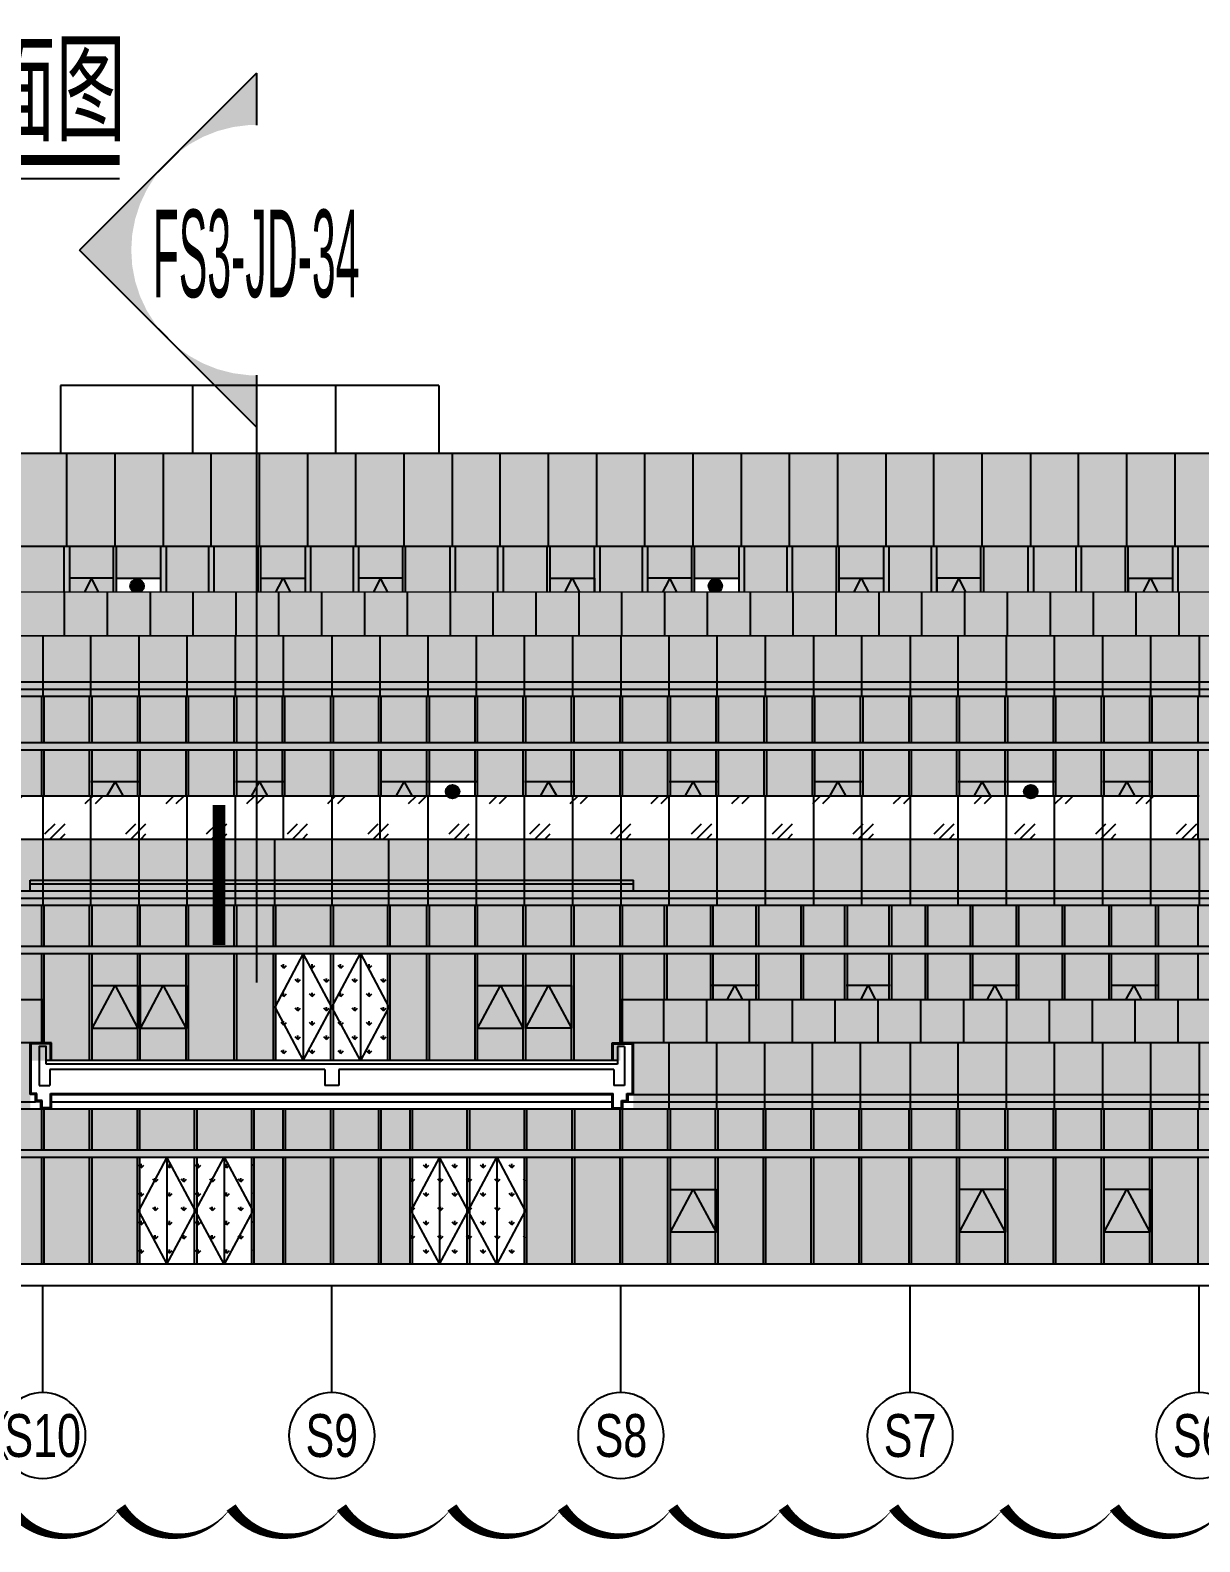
# Model space of a CAD drawing. Extents: x 1849385 to 2804940, y -773301 to -409130.
# Drawn here: x 2258768 to 2291509, y -646685 to -604378 of the extents above; entities that cross this region are included whole.
import ezdxf
from ezdxf.enums import TextEntityAlignment as Align

# ---------------------------------------------------------------- set-up
doc = ezdxf.new("R2010")
doc.units = 0
for name, color, linetype in [('#填充层', 8, 'Continuous'), ('#幕墙分格线-立面', 7, 'Continuous'), ('#文字', 2, 'Continuous'), ('#标注', 1, 'Continuous'), ('#结构边线+内凹外凸边线', 5, 'Continuous'), ('1-WIN-1', 3, 'Continuous'), ('A-WALL-E', 7, 'Continuous'), ('dim', 7, 'Continuous'), ('L立面-粗线', 7, 'Continuous'), ('L立面-细线', 5, 'Continuous'), ('消防救援', 1, 'Continuous')]:
    doc.layers.add(name, color=color, linetype=linetype)
doc.styles.add('#文字', font='jrs.shx', dxfattribs={"width": 0.7, "bigfont": 'hztxt.shx'})
doc.styles.add('JHZX', font='jrs.shx', dxfattribs={"width": 0.6, "bigfont": 'jhz.shx'})
pattern_1 = [(45, (-2310428.6, 616218.3), (-1131.3708, 1131.3708), [800, -800]), (45, (-2310428.6, 616501.1), (-1131.3708, 1131.3708), [400, -1200]), (45, (-2310145.8, 616218.3), (-1131.3708, 1131.3708), [400, -1200])]

# ---------------------------------------------------------------- blocks, each defined once
blk = doc.blocks.new('*U6')
at = {"linetype": 'ByBlock'}
blk.add_line((0, -20), (0, -10.02375), dxfattribs=at)
blk.add_circle((0, -24), 4, dxfattribs=at)
at = {"color": 2, "linetype": 'ByBlock', "style": 'JHZX', "width": 0.75}
blk.add_attdef('AXES', text='', height=4, dxfattribs=at).set_placement((0, -24), align=Align.MIDDLE_CENTER)
blk = doc.blocks.new('*U8')
blk.add_line((-5.211, -0.75), (5.416, -0.75))
at = {"const_width": 0.4}
blk.add_lwpolyline([(-5.211, 0), (5.416, 0)], dxfattribs=at)
at = {"style": 'JHZX', "width": 0.75}
blk.add_attdef('立面图', text='', height=4, dxfattribs=at).set_placement((0.064, 2.74), align=Align.MIDDLE_CENTER)
blk = doc.blocks.new('A$C1BDD5639')
at = {"layer": '消防救援', "linetype": 'ByBlock'}
h = blk.add_hatch(color=256, dxfattribs=at)
h.dxf.hatch_style = 1
edge = h.paths.add_edge_path()
edge.add_arc((-283, 16), 191, 0, 360)
blk.add_circle((-283, 16), 191, dxfattribs=at)
blk = doc.blocks.new('A$C1b7c4d9e')
at = {"layer": '#标注', "color": 6, "ltscale": 300}
blk.add_lwpolyline([(-694, 0), (694, 0), (694, -1200), (-694, -1200)], close=True, dxfattribs=at)
blk.add_lwpolyline([(-694, -1200), (0, 0), (694, -1200)], dxfattribs=at)
blk = doc.blocks.new('A$C27fe7896')
at = {"layer": '#标注', "color": 6, "ltscale": 300}
for points in [[(-596, 0), (596, 0), (596, -1200), (-596, -1200), (-596, 0)], [(-596, -1200), (0, 0), (596, -1200)]]:
    blk.add_lwpolyline(points, dxfattribs=at)
blk = doc.blocks.new('A$Cd764fef1')
at = {"layer": '#幕墙分格线-立面'}
for p, q in [((92028, 25200), (81428, 25200)), ((81428, 25200), (81428, 23300)), ((85128, 25200), (85128, 23300)), ((89128, 25200), (89128, 23300)), ((92028, 25200), (92028, 23300)), ((14137, 23300), (132245, 23300)), ((14137, 20700), (132245, 20700)), ((81530, 20700), (81530, 19400)), ((81680, 20700), (81680, 19400)), ((82918, 19400), (82918, 20700)), ((82998, 19400), (82998, 20700)), ((84236, 20700), (84236, 19400)), ((84386, 20700), (84386, 19400)), ((85576, 20700), (85576, 19400)), ((85726, 20700), (85726, 19400)), ((86965, 19400), (86965, 20700)), ((87045, 19400), (87045, 20700)), ((88283, 20700), (88283, 19400)), ((88433, 20700), (88433, 19400)), ((89623, 20700), (89623, 19400)), ((89773, 20700), (89773, 19400)), ((91011, 19400), (91011, 20700)), ((91091, 19400), (91091, 20700)), ((92330, 20700), (92330, 19400)), ((92480, 20700), (92480, 19400)), ((93670, 20700), (93670, 19400)), ((93820, 20700), (93820, 19400)), ((95058, 19400), (95058, 20700)), ((95138, 19400), (95138, 20700)), ((96376, 20700), (96376, 19400)), ((96526, 20700), (96526, 19400)), ((97716, 20700), (97716, 19400)), ((97866, 20700), (97866, 19400)), ((99105, 19400), (99105, 20700)), ((99185, 19400), (99185, 20700)), ((100423, 20700), (100423, 19400)), ((100573, 20700), (100573, 19400)), ((101763, 20700), (101763, 19400)), ((101913, 20700), (101913, 19400)), ((103152, 19400), (103152, 20700)), ((103232, 19400), (103232, 20700)), ((104470, 20700), (104470, 19400)), ((104620, 20700), (104620, 19400)), ((105810, 20700), (105810, 19400)), ((105960, 20700), (105960, 19400)), ((107198, 19400), (107198, 20700)), ((107278, 19400), (107278, 20700)), ((108517, 20700), (108517, 19400)), ((108667, 20700), (108667, 19400)), ((109857, 20700), (109857, 19400)), ((110007, 20700), (110007, 19400)), ((111245, 19400), (111245, 20700)), ((111325, 19400), (111325, 20700)), ((112563, 20700), (112563, 19400)), ((112713, 20700), (112713, 19400)), ((13937, 18200), (141739, 18200)), ((13937, 16900), (141739, 16900)), ((14087, 16700), (141589, 16700)), ((14237, 16500), (141439, 16500)), ((80900, 16500), (80900, 15200)), ((80970, 16500), (80970, 15200)), ((82248, 15200), (82248, 16500)), ((82318, 15200), (82318, 16500)), ((83597, 15200), (83597, 16500)), ((83667, 15200), (83667, 16500)), ((84946, 15200), (84946, 16500)), ((85016, 15200), (85016, 16500)), ((86295, 15200), (86295, 16500)), ((86365, 15200), (86365, 16500)), ((87644, 15200), (87644, 16500)), ((87714, 15200), (87714, 16500)), ((88993, 16500), (88993, 15200)), ((89063, 16500), (89063, 15200)), ((90342, 15200), (90342, 16500)), ((90412, 15200), (90412, 16500)), ((91691, 15200), (91691, 16500)), ((91761, 15200), (91761, 16500)), ((93040, 15200), (93040, 16500)), ((93110, 15200), (93110, 16500)), ((94389, 15200), (94389, 16500)), ((94459, 15200), (94459, 16500)), ((95738, 15200), (95738, 16500)), ((95808, 15200), (95808, 16500)), ((97086, 16500), (97086, 15200)), ((97156, 16500), (97156, 15200)), ((98435, 15200), (98435, 16500)), ((98505, 15200), (98505, 16500)), ((99784, 15200), (99784, 16500)), ((99854, 15200), (99854, 16500)), ((101133, 15200), (101133, 16500)), ((101203, 15200), (101203, 16500)), ((102482, 15200), (102482, 16500)), ((102552, 15200), (102552, 16500)), ((103831, 15200), (103831, 16500)), ((103901, 15200), (103901, 16500)), ((105180, 16500), (105180, 15200)), ((105250, 16500), (105250, 15200)), ((106529, 15200), (106529, 16500)), ((106599, 15200), (106599, 16500)), ((107878, 15200), (107878, 16500)), ((107948, 15200), (107948, 16500)), ((109227, 15200), (109227, 16500)), ((109297, 15200), (109297, 16500)), ((110576, 15200), (110576, 16500)), ((110646, 15200), (110646, 16500)), ((111924, 15200), (111924, 16500)), ((111994, 15200), (111994, 16500)), ((113273, 16500), (113273, 15200)), ((41567, 15200), (141539, 15200)), ((41567, 15000), (141539, 15000)), ((80900, 15000), (80900, 13700)), ((80970, 15000), (80970, 13700)), ((82248, 13700), (82248, 15000)), ((82318, 13700), (82318, 15000)), ((83597, 13700), (83597, 15000)), ((83667, 13700), (83667, 15000)), ((84946, 13700), (84946, 15000)), ((85016, 13700), (85016, 15000)), ((86295, 13700), (86295, 15000)), ((86365, 13700), (86365, 15000)), ((87644, 13700), (87644, 15000)), ((87714, 13700), (87714, 15000)), ((88993, 15000), (88993, 13700)), ((89063, 15000), (89063, 13700)), ((90342, 13700), (90342, 15000)), ((90412, 13700), (90412, 15000)), ((91691, 13700), (91691, 15000)), ((91761, 13700), (91761, 15000)), ((93040, 13700), (93040, 15000)), ((93110, 13700), (93110, 15000)), ((94389, 13700), (94389, 15000)), ((94459, 13700), (94459, 15000)), ((95738, 13700), (95738, 15000)), ((95808, 13700), (95808, 15000)), ((97086, 15000), (97086, 13700)), ((97156, 15000), (97156, 13700)), ((98435, 13700), (98435, 15000)), ((98505, 13700), (98505, 15000)), ((99784, 13700), (99784, 15000)), ((99854, 13700), (99854, 15000)), ((101133, 13700), (101133, 15000)), ((101203, 13700), (101203, 15000)), ((102482, 13700), (102482, 15000)), ((102552, 13700), (102552, 15000)), ((103831, 13700), (103831, 15000)), ((103901, 13700), (103901, 15000)), ((105180, 15000), (105180, 13700)), ((105250, 15000), (105250, 13700)), ((106529, 13700), (106529, 15000)), ((106599, 13700), (106599, 15000)), ((107878, 13700), (107878, 15000)), ((107948, 13700), (107948, 15000)), ((109227, 13700), (109227, 15000)), ((109297, 13700), (109297, 15000)), ((110576, 13700), (110576, 15000)), ((110646, 13700), (110646, 15000)), ((111924, 13700), (111924, 15000)), ((111994, 13700), (111994, 15000)), ((113273, 15000), (113273, 12500)), ((113308, 13700), (41567, 13700)), ((80935, 13700), (80935, 12500)), ((82283, 12500), (82283, 13700)), ((83632, 12500), (83632, 13700)), ((84981, 12500), (84981, 13700)), ((86330, 12500), (86330, 13700)), ((87679, 12500), (87679, 13700)), ((89028, 13700), (89028, 12500)), ((90377, 12500), (90377, 13700)), ((91726, 12500), (91726, 13700)), ((93075, 12500), (93075, 13700)), ((94424, 12500), (94424, 13700)), ((95773, 12500), (95773, 13700)), ((97121, 13700), (97121, 12500)), ((98470, 12500), (98470, 13700)), ((99819, 12500), (99819, 13700)), ((101168, 12500), (101168, 13700)), ((102517, 12500), (102517, 13700)), ((103866, 12500), (103866, 13700)), ((105215, 13700), (105215, 12500)), ((106564, 12500), (106564, 13700)), ((107913, 12500), (107913, 13700)), ((109262, 12500), (109262, 13700)), ((110611, 12500), (110611, 13700)), ((111959, 12500), (111959, 13700)), ((113273, 13700), (113273, 12500)), ((41567, 12500), (141739, 12500)), ((80935, 12500), (80935, 10650)), ((82283, 10650), (82283, 12500)), ((83632, 10650), (83632, 12500)), ((84981, 10650), (84981, 12500)), ((86330, 10650), (86330, 12500)), ((87428, 10650), (87428, 12500)), ((89028, 12500), (89028, 10650)), ((90628, 10650), (90628, 12500)), ((91726, 10650), (91726, 12500)), ((93075, 10650), (93075, 12500)), ((94424, 10650), (94424, 12500)), ((95773, 10650), (95773, 12500)), ((97121, 12500), (97121, 10650)), ((98470, 10650), (98470, 12500)), ((99819, 10650), (99819, 12500)), ((101168, 10650), (101168, 12500)), ((102517, 10650), (102517, 12500)), ((103866, 10650), (103866, 12500)), ((105215, 12500), (105215, 10650)), ((106564, 10650), (106564, 12500)), ((107913, 10650), (107913, 12500)), ((109262, 10650), (109262, 12500)), ((110611, 10650), (110611, 12500)), ((111959, 10650), (111959, 12500)), ((113308, 12500), (113308, 10650)), ((41417, 11050), (141739, 11050)), ((80585, 11350), (97471, 11350)), ((80585, 11050), (80585, 11350)), ((80585, 11250), (97471, 11250)), ((80585, 11050), (97471, 11050)), ((97471, 11050), (97471, 11350)), ((41267, 10650), (141439, 10650)), ((41417, 10850), (141589, 10850)), ((80900, 10650), (80900, 9500)), ((80970, 10650), (80970, 9500)), ((82248, 9500), (82248, 10650)), ((82318, 9500), (82318, 10650)), ((83597, 9500), (83597, 10650)), ((83667, 9500), (83667, 10650)), ((84946, 9500), (84946, 10650)), ((85016, 9500), (85016, 10650)), ((86295, 9500), (86295, 10650)), ((86365, 9500), (86365, 10650)), ((87393, 9500), (87393, 10650)), ((87463, 9500), (87463, 10650)), ((88993, 10650), (88993, 9500)), ((89063, 10650), (89063, 9500)), ((90593, 9500), (90593, 10650)), ((90663, 9500), (90663, 10650)), ((91691, 9500), (91691, 10650)), ((91761, 9500), (91761, 10650)), ((93040, 9500), (93040, 10650)), ((93110, 9500), (93110, 10650)), ((94389, 9500), (94389, 10650)), ((94459, 9500), (94459, 10650)), ((95738, 9500), (95738, 10650)), ((95808, 9500), (95808, 10650)), ((97086, 10650), (97086, 9500)), ((97156, 10650), (97156, 9500)), ((98341, 9500), (98341, 10650)), ((98411, 9500), (98411, 10650)), ((99635, 9500), (99635, 10650)), ((99705, 9500), (99705, 10650)), ((100911, 9500), (100911, 10650)), ((100981, 9500), (100981, 10650)), ((102164, 9500), (102164, 10650)), ((102234, 9500), (102234, 10650)), ((103393, 9500), (103393, 10650)), ((103463, 9500), (103463, 10650)), ((104625, 10650), (104625, 9500)), ((104695, 10650), (104695, 9500)), ((105645, 9500), (105645, 10650)), ((105715, 9500), (105715, 10650)), ((106907, 9500), (106907, 10650)), ((106977, 9500), (106977, 10650)), ((108195, 9500), (108195, 10650)), ((108265, 9500), (108265, 10650)), ((109482, 9500), (109482, 10650)), ((109552, 9500), (109552, 10650)), ((110788, 9500), (110788, 10650)), ((110858, 9500), (110858, 10650)), ((112100, 9500), (112100, 10650)), ((112170, 9500), (112170, 10650)), ((113273, 10650), (113273, 9500)), ((41367, 9500), (139939, 9500)), ((41367, 9300), (139939, 9300)), ((80900, 9300), (80900, 6800)), ((80970, 9300), (80970, 6800)), ((82248, 6300), (82248, 9300)), ((82318, 6300), (82318, 9300)), ((83597, 6300), (83597, 9300)), ((83667, 6300), (83667, 9300)), ((84946, 6300), (84946, 9300)), ((85016, 6300), (85016, 9300)), ((86295, 6300), (86295, 9300)), ((86365, 6300), (86365, 9300)), ((87393, 6300), (87393, 9300)), ((87463, 6300), (87463, 9300)), ((88993, 9300), (88993, 6300)), ((89063, 9300), (89063, 6300)), ((90593, 6300), (90593, 9300)), ((90663, 6300), (90663, 9300)), ((91691, 6300), (91691, 9300)), ((91761, 6300), (91761, 9300)), ((93040, 6300), (93040, 9300)), ((93110, 6300), (93110, 9300)), ((94389, 6300), (94389, 9300)), ((94459, 6300), (94459, 9300)), ((95738, 6300), (95738, 9300)), ((95808, 6300), (95808, 9300)), ((97086, 9300), (97086, 6800)), ((97156, 9300), (97156, 6800)), ((98341, 8000), (98341, 9300)), ((98411, 8000), (98411, 9300)), ((99635, 8000), (99635, 9300)), ((99705, 8000), (99705, 9300)), ((100911, 8000), (100911, 9300)), ((100981, 8000), (100981, 9300)), ((102164, 8000), (102164, 9300)), ((102234, 8000), (102234, 9300)), ((103393, 8000), (103393, 9300)), ((103463, 8000), (103463, 9300)), ((104625, 9300), (104625, 8000)), ((104695, 9300), (104695, 8000)), ((105645, 8000), (105645, 9300)), ((105715, 8000), (105715, 9300)), ((106907, 8000), (106907, 9300)), ((106977, 8000), (106977, 9300)), ((108195, 8000), (108195, 9300)), ((108265, 8000), (108265, 9300)), ((109482, 8000), (109482, 9300)), ((109552, 8000), (109552, 9300)), ((110788, 8000), (110788, 9300)), ((110858, 8000), (110858, 9300)), ((112100, 8000), (112100, 9300)), ((112170, 8000), (112170, 9300)), ((113273, 9300), (113273, 8000)), ((80950, 8000), (48771, 8000)), ((80920, 8000), (80920, 6800)), ((80935, 8000), (80935, 6800)), ((80950, 8000), (80950, 6800)), ((156651, 8000), (97106, 8000)), ((97106, 8000), (97106, 6800)), ((97121, 8000), (97121, 6800)), ((97136, 8000), (97136, 6800)), ((81180, 6800), (80585, 6800)), ((80585, 5350), (80585, 6800)), ((81150, 6770), (80615, 6770)), ((80615, 5380), (80615, 6770)), ((81150, 6300), (81150, 6770)), ((81180, 6300), (81180, 6800)), ((96876, 6800), (97471, 6800)), ((96876, 6300), (96876, 6800)), ((96906, 6770), (97441, 6770)), ((96906, 6300), (96906, 6770)), ((97441, 5380), (97441, 6770)), ((97471, 5350), (97471, 6800)), ((98460, 6800), (98460, 4950)), ((99799, 6800), (99799, 4950)), ((101138, 6800), (101138, 4950)), ((102476, 6800), (102476, 4950)), ((103815, 6800), (103815, 4950)), ((105215, 6800), (105215, 4950)), ((106564, 4950), (106564, 6800)), ((107913, 4950), (107913, 6800)), ((109262, 4950), (109262, 6800)), ((110611, 4950), (110611, 6800)), ((111959, 4950), (111959, 6800)), ((113308, 6800), (113308, 4950)), ((49061, 5150), (80735, 5150)), ((80735, 5350), (80585, 5350)), ((80765, 5380), (80615, 5380)), ((80735, 5150), (80735, 5350)), ((80885, 5150), (80735, 5150)), ((80765, 5180), (80765, 5380)), ((80915, 5180), (80765, 5180)), ((80885, 4950), (80885, 5150)), ((80915, 4980), (80915, 5180)), ((81150, 4980), (81150, 5380)), ((81150, 5380), (96906, 5380)), ((81180, 4950), (81180, 5350)), ((81180, 5350), (96876, 5350)), ((81180, 5150), (96876, 5150)), ((96876, 4950), (96876, 5350)), ((96906, 4980), (96906, 5380)), ((97141, 5180), (97291, 5180)), ((97141, 4980), (97141, 5180)), ((97171, 4950), (97171, 5150)), ((97171, 5150), (97321, 5150)), ((97171, 5150), (157076, 5150)), ((97291, 5380), (97441, 5380)), ((97291, 5180), (97291, 5380)), ((97321, 5150), (97321, 5350)), ((97321, 5350), (97471, 5350)), ((97471, 5350), (157226, 5350)), ((48561, 4950), (156926, 4950)), ((80900, 4950), (80900, 3800)), ((81150, 4980), (80915, 4980)), ((80970, 4950), (80970, 3800)), ((82238, 4950), (82238, 3800)), ((82308, 4950), (82308, 3800)), ((83577, 4950), (83577, 3800)), ((83647, 4950), (83647, 3800)), ((85177, 4950), (85177, 3800)), ((85247, 4950), (85247, 3800)), ((86777, 4950), (86777, 3800)), ((86847, 4950), (86847, 3800)), ((87654, 4950), (87654, 3800)), ((87724, 4950), (87724, 3800)), ((88993, 4950), (88993, 3800)), ((89063, 4950), (89063, 3800)), ((89098, 4950), (97171, 4950)), ((90332, 4950), (90332, 3800)), ((90402, 4950), (90402, 3800)), ((91209, 4950), (91209, 3800)), ((91279, 4950), (91279, 3800)), ((92809, 4950), (92809, 3800)), ((92879, 4950), (92879, 3800)), ((94409, 4950), (94409, 3800)), ((94479, 4950), (94479, 3800)), ((95748, 4950), (95748, 3800)), ((95818, 4950), (95818, 3800)), ((96906, 4980), (97141, 4980)), ((97086, 4950), (97086, 3800)), ((97156, 4950), (97156, 3800)), ((98425, 4950), (98425, 3800)), ((98495, 4950), (98495, 3800)), ((99764, 4950), (99764, 3800)), ((99834, 4950), (99834, 3800)), ((101103, 4950), (101103, 3800)), ((101173, 4950), (101173, 3800)), ((102441, 4950), (102441, 3800)), ((102511, 4950), (102511, 3800)), ((103780, 4950), (103780, 3800)), ((103850, 4950), (103850, 3800)), ((105180, 4950), (105180, 3800)), ((105250, 4950), (105250, 3800)), ((106529, 3800), (106529, 4950)), ((106599, 3800), (106599, 4950)), ((107878, 3800), (107878, 4950)), ((107948, 3800), (107948, 4950)), ((109227, 3800), (109227, 4950)), ((109297, 3800), (109297, 4950)), ((110576, 3800), (110576, 4950)), ((110646, 3800), (110646, 4950)), ((111924, 3800), (111924, 4950)), ((111994, 3800), (111994, 4950)), ((113273, 4950), (113273, 3800)), ((48911, 3800), (157026, 3800)), ((48911, 3600), (157026, 3600)), ((80900, 3600), (80900, 600)), ((80970, 3600), (80970, 600)), ((82238, 3600), (82238, 600)), ((82308, 3600), (82308, 600)), ((83577, 3600), (83577, 600)), ((83647, 3600), (83647, 600)), ((85177, 3600), (85177, 600)), ((85247, 3600), (85247, 600)), ((86777, 3600), (86777, 600)), ((86847, 3600), (86847, 600)), ((87654, 3600), (87654, 600)), ((87724, 3600), (87724, 600)), ((88993, 3600), (88993, 600)), ((89063, 3600), (89063, 600)), ((90332, 3600), (90332, 600)), ((90402, 3600), (90402, 600)), ((91209, 3600), (91209, 600)), ((91279, 3600), (91279, 600)), ((92809, 3600), (92809, 600)), ((92879, 3600), (92879, 600)), ((94409, 3600), (94409, 600)), ((94479, 3600), (94479, 600)), ((95748, 3600), (95748, 600)), ((95818, 3600), (95818, 600)), ((97086, 3600), (97086, 600)), ((97156, 3600), (97156, 600)), ((98425, 3600), (98425, 600)), ((98495, 3600), (98495, 600)), ((99764, 3600), (99764, 600)), ((99834, 3600), (99834, 600)), ((101103, 3600), (101103, 600)), ((101173, 3600), (101173, 600)), ((102441, 3600), (102441, 600)), ((102511, 3600), (102511, 600)), ((103780, 3600), (103780, 600)), ((103850, 3600), (103850, 600)), ((105180, 3600), (105180, 600)), ((105250, 3600), (105250, 600)), ((106529, 600), (106529, 3600)), ((106599, 600), (106599, 3600)), ((107878, 600), (107878, 3600)), ((107948, 600), (107948, 3600)), ((109227, 600), (109227, 3600)), ((109297, 600), (109297, 3600)), ((110576, 600), (110576, 3600)), ((110646, 600), (110646, 3600)), ((111924, 600), (111924, 3600)), ((111994, 600), (111994, 3600)), ((113273, 3600), (113273, 600)), ((157026, 600), (48911, 600))]:
    blk.add_line(p, q, dxfattribs=at)
at = {"layer": '#幕墙分格线-立面', "ltscale": 300}
for points in [[(81605, 20700), (81605, 23300)], [(82958, 20700), (82958, 23300)], [(84311, 20700), (84311, 23300)], [(85651, 20700), (85651, 23300)], [(87005, 20700), (87005, 23300)], [(88358, 20700), (88358, 23300)], [(89698, 20700), (89698, 23300)], [(91051, 20700), (91051, 23300)], [(92405, 20700), (92405, 23300)], [(93745, 20700), (93745, 23300)], [(95098, 20700), (95098, 23300)], [(96451, 20700), (96451, 23300)], [(97791, 20700), (97791, 23300)], [(99145, 20700), (99145, 23300)], [(100498, 20700), (100498, 23300)], [(101838, 20700), (101838, 23300)], [(103192, 20700), (103192, 23300)], [(104545, 20700), (104545, 23300)], [(105885, 20700), (105885, 23300)], [(107238, 20700), (107238, 23300)], [(108592, 20700), (108592, 23300)], [(109932, 20700), (109932, 23300)], [(111285, 20700), (111285, 23300)], [(112638, 20700), (112638, 23300)]]:
    blk.add_lwpolyline(points, dxfattribs=at)
at = {"layer": '#幕墙分格线-立面'}
for points in [[(82998, 19800), (84236, 19800)], [(99185, 19800), (100423, 19800)], [(141164, 19400), (64748, 19400), (64748, 18200)], [(88228, 9300), (88228, 6300)], [(89828, 9300), (89828, 6300)], [(80935, 6800), (41117, 6800)], [(148652, 4950), (156926, 4950), (156926, 5150), (157076, 5150), (157076, 5350), (157226, 5350), (157226, 6800), (97121, 6800)], [(84412, 3600), (84412, 600)], [(86012, 3600), (86012, 600)], [(92044, 3600), (92044, 600)], [(93644, 3600), (93644, 600)]]:
    blk.add_lwpolyline(points, dxfattribs=at)
for points in [[(88228, 9300), (87428, 7800), (88228, 6300), (89028, 7800)], [(89828, 9300), (90628, 7800), (89828, 6300), (89028, 7800)], [(84412, 3600), (83612, 2100), (84412, 600), (85212, 2100)], [(86012, 3600), (86812, 2100), (86012, 600), (85212, 2100)], [(92044, 3600), (91244, 2100), (92044, 600), (92844, 2100)], [(93644, 3600), (94444, 2100), (93644, 600), (92844, 2100)]]:
    blk.add_lwpolyline(points, close=True, dxfattribs=at)
at = {"layer": '1-WIN-1'}
blk.add_line((97021, 6300), (81035, 6300), dxfattribs=at)
at = {"layer": 'A-WALL-E'}
for p, q in [((80835, 6800), (81035, 6800)), ((97021, 6700), (97021, 6200)), ((97221, 6700), (97021, 6700)), ((97221, 6700), (97221, 5600)), ((97021, 6200), (81035, 6200)), ((81135, 6050), (81135, 5600)), ((88828, 6050), (81135, 6050)), ((88828, 6050), (88828, 5600)), ((96921, 6050), (89228, 6050)), ((89228, 6050), (89228, 5600)), ((96921, 6050), (96921, 5600)), ((80835, 5600), (81135, 5600)), ((89228, 5600), (88828, 5600)), ((97221, 5600), (96921, 5600)), ((163736, 0), (48911, 0))]:
    blk.add_line(p, q, dxfattribs=at)
blk.add_lwpolyline([(81035, 6200), (81035, 6700), (80835, 6700), (80835, 5600)], dxfattribs=at)
at = {"layer": 'dim', "ltscale": 300}
blk.add_lwpolyline([(64748, 19400), (141164, 19400), (141164, 18200), (64748, 18200)], close=True, dxfattribs=at)
at = {"layer": 'L立面-细线', "color": 6}
for points in [[(83632, 14100), (82283, 14100)], [(82733, 13700), (82958, 14100), (83183, 13700)], [(87679, 14100), (86330, 14100)], [(86780, 13700), (87005, 14100), (87229, 13700)], [(93075, 14100), (90377, 14100)], [(90827, 13700), (91051, 14100), (91276, 13700)], [(95773, 14100), (94424, 14100)], [(94873, 13700), (95098, 14100), (95323, 13700)], [(99819, 14100), (98470, 14100)], [(98920, 13700), (99145, 14100), (99370, 13700)], [(103866, 14100), (102517, 14100)], [(102967, 13700), (103192, 14100), (103416, 13700)], [(109262, 14100), (106564, 14100)], [(107013, 13700), (107238, 14100), (107463, 13700)], [(111959, 14100), (110611, 14100)], [(111060, 13700), (111285, 14100), (111510, 13700)], [(100946, 8400), (99670, 8400)], [(100095, 8000), (100308, 8400), (100520, 8000)], [(104660, 8400), (103428, 8400)], [(103839, 8000), (104044, 8400), (104249, 8000)], [(108230, 8400), (106942, 8400)], [(107371, 8000), (107586, 8400), (107800, 8000)], [(112135, 8400), (110823, 8400)], [(111260, 8000), (111479, 8400), (111697, 8000)]]:
    blk.add_lwpolyline(points, dxfattribs=at)
at = {"layer": '#幕墙分格线-立面', "color": 6, "ltscale": 300}
for name, p, xscale in [('A$C27fe7896', (82299, 19800), -1.038590604026846), ('A$C27fe7896', (87664, 19800), 1.038590604026846), ('A$C27fe7896', (90393, 19800), -1.038590604026846), ('A$C27fe7896', (95758, 19800), 1.038590604026846), ('A$C27fe7896', (98486, 19800), -1.038590604026846), ('A$C27fe7896', (103851, 19800), 1.038590604026846), ('A$C27fe7896', (106580, 19800), -1.038590604026846), ('A$C27fe7896', (111945, 19800), 1.038590604026846), ('A$C1b7c4d9e', (82958, 8400), 0.9214697406340058), ('A$C1b7c4d9e', (84307, 8400), 0.9214697406340058), ('A$C1b7c4d9e', (93749, 8400), 0.9214697406340058), ('A$C1b7c4d9e', (95098, 8404), 0.9214697406340058), ('A$C1b7c4d9e', (99145, 2695), 0.9214697406340058), ('A$C1b7c4d9e', (107238, 2700), 0.9214697406340058), ('A$C1b7c4d9e', (111285, 2700), 0.9214697406340058)]:
    blk.add_blockref(name, p, dxfattribs=dict(at, xscale=xscale))
at = {"layer": '消防救援', "linetype": 'ByBlock', "rotation": 270}
for p in [(83562, 19300), (99749, 19303), (92393, 13546), (108580, 13546)]:
    blk.add_blockref('A$C1BDD5639', p, dxfattribs=at)
at = {"ltscale": 300}
blk.add_wipeout([(64748, 19400), (141164, 19400), (141164, 18200), (64748, 18200)], dxfattribs=at).dxf.layer = 'dim'
at = {"layer": '#幕墙分格线-立面'}
for p, q in [((80935, 18200), (80935, 16500)), ((82283, 16500), (82283, 18200)), ((83632, 16500), (83632, 18200)), ((84981, 16500), (84981, 18200)), ((86330, 16500), (86330, 18200)), ((87679, 16500), (87679, 18200)), ((89028, 18200), (89028, 16500)), ((90377, 16500), (90377, 18200)), ((91726, 16500), (91726, 18200)), ((93075, 16500), (93075, 18200)), ((94424, 16500), (94424, 18200)), ((95773, 16500), (95773, 18200)), ((97121, 18200), (97121, 16500)), ((98470, 16500), (98470, 18200)), ((99819, 16500), (99819, 18200)), ((101168, 16500), (101168, 18200)), ((102517, 16500), (102517, 18200)), ((103866, 16500), (103866, 18200)), ((105215, 18200), (105215, 16500)), ((106564, 16500), (106564, 18200)), ((107913, 16500), (107913, 18200)), ((109262, 16500), (109262, 18200)), ((110611, 16500), (110611, 18200)), ((111959, 16500), (111959, 18200)), ((113308, 18200), (113308, 16500))]:
    blk.add_line(p, q, dxfattribs=at)
blk = doc.blocks.new('TC3')
at = {"layer": '#填充层', "ltscale": 5}
h = blk.add_hatch(dxfattribs=at)
h.set_pattern_fill('DOTS', color=256, scale=200)
h.set_pattern_definition([(0, (-2310428.6, 616218.28), (158.75, 317.5), [0, -317.5])])
h.paths.add_polyline_path([(-90678, -10800), (9193, -10800), (9193, -12650), (-90678, -12650)])
h.paths.add_polyline_path([(9193, -6800), (-118026, -6800), (-118026, -5100), (9193, -5100)])
h.paths.add_polyline_path([(-118108, 0), (0, 0), (0, -2600), (-118108, -2600)])
h.paths.add_polyline_path([(-34774, -16500), (-34774, -18350), (24680, -18350), (24680, -16500)])
h.paths.add_polyline_path([(-51661, -18350), (-51661, -16500), (-82885, -16500), (-82885, -18350)])
at = {"layer": '#填充层'}
h = blk.add_hatch(dxfattribs=at)
h.set_pattern_fill('DASH', color=256, scale=200, style=0)
h.set_pattern_definition([(0, (-2310428.6, 616218.28), (190.5, 190.5), [190.5, -190.5])])
h.paths.add_polyline_path([(-116639, -5100), (-116639, -2600), (-117858, -2600), (-117858, -5100)])
h.paths.add_polyline_path([(-108710, -5100), (-108710, -2600), (-110098, -2600), (-110098, -5100)])
h.paths.add_polyline_path([(-104663, -5100), (-104663, -2600), (-107220, -2600), (-107220, -5100)])
h.paths.add_polyline_path([(-100616, -5100), (-100616, -2600), (-103173, -2600), (-103173, -5100)])
h.paths.add_polyline_path([(-92523, -5100), (-92523, -2600), (-95080, -2600), (-95080, -5100)])
h.paths.add_polyline_path([(-88476, -5100), (-88476, -2600), (-91033, -2600), (-91033, -5100)])
h.paths.add_polyline_path([(-84430, -5100), (-84430, -2600), (-86986, -2600), (-86986, -5100)])
h.paths.add_polyline_path([(-76336, -5100), (-76336, -2600), (-78893, -2600), (-78893, -5100)])
h.paths.add_polyline_path([(-72289, -5100), (-72289, -2600), (-74846, -2600), (-74846, -5100)])
h.paths.add_polyline_path([(-68243, -5100), (-68243, -2600), (-70799, -2600), (-70799, -5100)])
h.paths.add_polyline_path([(-60149, -3900), (-60149, -2600), (-62706, -2600), (-62706, -3900)])
h.paths.add_polyline_path([(-56102, -3900), (-56102, -2600), (-58659, -2600), (-58659, -3900)])
h.paths.add_polyline_path([(-52056, -3900), (-52056, -2600), (-54612, -2600), (-54612, -3900)])
h.paths.add_polyline_path([(-43962, -3900), (-43962, -2600), (-46519, -2600), (-46519, -3900)])
h.paths.add_polyline_path([(-39916, -3900), (-39916, -2600), (-42472, -2600), (-42472, -3900)])
h.paths.add_polyline_path([(-35869, -3900), (-35869, -2600), (-38426, -2600), (-38426, -3900)])
h.paths.add_polyline_path([(-27775, -3900), (-27775, -2600), (-30332, -2600), (-30332, -3900)])
h.paths.add_polyline_path([(-23729, -3900), (-23729, -2600), (-26285, -2600), (-26285, -3900)])
h.paths.add_polyline_path([(-19682, -3900), (-19682, -2600), (-22239, -2600), (-22239, -3900)])
h.paths.add_polyline_path([(-11588, -3900), (-11588, -2600), (-14145, -2600), (-14145, -3900)])
h.paths.add_polyline_path([(-7542, -3900), (-7542, -2600), (-10098, -2600), (-10098, -3900)])
h.paths.add_polyline_path([(-2005, -2600), (-2005, -3900), (-250, -3900), (-250, -2600)])
h.paths.add_polyline_path([(-3495, -3900), (-3495, -2600), (-6052, -2600), (-6052, -3900)])
h.paths.add_polyline_path([(-97808, -5100), (-97808, -3500), (-96570, -3500), (-96570, -2600), (-99126, -2600), (-99126, -5100)])
h.paths.add_polyline_path([(-81621, -5100), (-81621, -3500), (-80383, -3500), (-80383, -2600), (-82940, -2600), (-82940, -5100)])
h.paths.add_polyline_path([(-65434, -3500), (-64196, -3500), (-64196, -2600), (-66753, -2600), (-66753, -3900), (-65434, -3900)])
h.paths.add_polyline_path([(-49247, -3500), (-48009, -3500), (-48009, -2600), (-50566, -2600), (-50566, -3900), (-49247, -3900)])
h.paths.add_polyline_path([(-33060, -3900), (-33060, -3500), (-31822, -3500), (-31822, -2600), (-34379, -2600), (-34379, -3900)])
h.paths.add_polyline_path([(-16874, -3500), (-15635, -3500), (-15635, -2600), (-18192, -2600), (-18192, -3900), (-16874, -3900)])
at = {"layer": '#填充层', "ltscale": 5}
h = blk.add_hatch(dxfattribs=at)
h.set_pattern_fill('玻璃A', color=256, scale=200)
h.set_pattern_definition(pattern_1)
h.paths.add_polyline_path([(8918, -5100), (-67498, -5100), (-67498, -3900), (8918, -3900)])
h.paths.add_polyline_path([(-83445, -15300), (-51326, -15300), (-51326, -16500), (-83445, -16500)])
h.paths.add_polyline_path([(-35109, -15300), (24405, -15300), (24405, -16500), (-35109, -16500)])
h = blk.add_hatch(dxfattribs=at)
h.set_pattern_fill('玻璃1', color=256, scale=200)
h.set_pattern_definition([(45, (-2310428.6, 616298.3), (-979.76716, 979.76716), [448, -1152]), (45, (-2310236.6, 616378.3), (-979.76716, 979.76716), [192, -1408]), (45, (-2310428.6, 616378.3), (-979.76716, 979.76716), [320, -1280]), (45, (-2310332.6, 616298.3), (1074.8023, -1074.8023), [400, -1200]), (45, (-2310428.6, 616218.3), (-979.76716, 979.76716), [640, -960]), (45, (-2310428.6, 616458.3), (-979.76716, 979.76716), [160, -1440])])
h.paths.add_polyline_path([(-44817, -17000), (-44817, -14000), (-41617, -14000), (-41617, -17000), (-35139, -17000), (-35139, -15300), (7443, -15300), (7443, -12650), (-91128, -12650), (-91128, -16500), (-83475, -16500), (-83475, -15300), (-51066, -15300), (-51066, -17000)])
h.paths.add_polyline_path([(-87731, -9200), (-87731, -9600), (-72893, -9600), (-72893, -9200), (-71544, -9200), (-71544, -9600), (-56706, -9600), (-56706, -9200), (-55357, -9200), (-55357, -9600), (-40519, -9600), (-40519, -9200), (-39171, -9200), (-39171, -9600), (-24333, -9600), (-24333, -9200), (-22984, -9200), (-22984, -9600), (-18937, -9600), (-18937, -10800), (-8146, -10800), (-8146, -9200), (-6797, -9200), (-6797, -10800), (9043, -10800), (9043, -6800), (-90429, -6800), (-90429, -9600), (-89080, -9600), (-89080, -9200)])
h.paths.add_polyline_path([(-62138, -22700), (-62138, -19700), (-60718, -19700), (-60718, -22700), (-48633, -22700), (-48633, -19700), (-45433, -19700), (-45433, -22700), (-41001, -22700), (-41001, -19700), (-37801, -19700), (-37801, -22700), (-1436, -22700), (-1436, -19700), (41, -19700), (41, -22700), (24530, -22700), (24530, -18350), (-5448, -18350), (-5448, -19500), (-16239, -19500), (-16239, -18350), (-91128, -18350), (-91128, -22700)])
h = blk.add_hatch(dxfattribs=at)
h.set_pattern_fill('玻璃A', color=256, scale=200)
h.set_pattern_definition(pattern_1)
h.paths.add_polyline_path([(-18937, -9600), (-90429, -9600), (-90429, -10800), (-18937, -10800)])
h = blk.add_hatch(dxfattribs=at)
h.set_pattern_fill('GRASS', color=256, scale=200)
h.set_pattern_definition([(90, (-2310428.6, 616218.28), (-399.11819, 399.11819), [105.83226, -692.40406]), (45, (-2310428.6, 616218.3), (-399.11846, 399.11846), [105.83226, -458.60646]), (135, (-2310428.6, 616218.3), (-399.11846, -399.11846), [105.83226, -458.60646])])
h.paths.add_polyline_path([(-44817, -14000), (-41617, -14000), (-41617, -17000), (-44817, -17000)])
h.paths.add_polyline_path([(-41001, -19700), (-37801, -19700), (-37801, -22700), (-41001, -22700)])
h.paths.add_polyline_path([(-48633, -19700), (-45433, -19700), (-45433, -22700), (-48633, -22700)])
at = {"layer": 'L立面-粗线'}
h = blk.add_hatch(dxfattribs=at)
h.set_pattern_fill('CROSS', color=8, scale=200)
h.set_pattern_definition([(0, (-116639.4, -5100), (317.5, 317.5), [158.75, -476.25]), (90, (-116560.03, -5179.37), (-317.5, 317.5), [158.75, -476.25])])
h.paths.add_polyline_path([(-110098, -2600), (-116639, -2600), (-116639, -5100), (-110098, -5100)])
h.paths.add_polyline_path([(-108710, -2600), (-107220, -2600), (-107220, -5100), (-108710, -5100)])
h.paths.add_polyline_path([(-104663, -2600), (-103173, -2600), (-103173, -5100), (-104663, -5100)])
h.paths.add_polyline_path([(-100616, -2600), (-99126, -2600), (-99126, -5100), (-100616, -5100)])
h.paths.add_polyline_path([(-96570, -2600), (-95080, -2600), (-95080, -5100), (-96570, -5100)])
h.paths.add_polyline_path([(-92523, -2600), (-91033, -2600), (-91033, -5100), (-92523, -5100)])
h.paths.add_polyline_path([(-88476, -2600), (-86986, -2600), (-86986, -5100), (-88476, -5100)])
h.paths.add_polyline_path([(-84430, -2600), (-82940, -2600), (-82940, -5100), (-84430, -5100)])
h.paths.add_polyline_path([(-80383, -2600), (-78893, -2600), (-78893, -5100), (-80383, -5100)])
h.paths.add_polyline_path([(-76336, -2600), (-74846, -2600), (-74846, -5100), (-76336, -5100)])
h.paths.add_polyline_path([(-72289, -2600), (-70799, -2600), (-70799, -5100), (-72289, -5100)])
h.paths.add_polyline_path([(-3495, -3900), (-2005, -3900), (-2005, -2600), (-3495, -2600)])
h.paths.add_polyline_path([(-7542, -3900), (-6052, -3900), (-6052, -2600), (-7542, -2600)])
h.paths.add_polyline_path([(-11588, -3900), (-10098, -3900), (-10098, -2600), (-11588, -2600)])
h.paths.add_polyline_path([(-15635, -3900), (-14145, -3900), (-14145, -2600), (-15635, -2600)])
h.paths.add_polyline_path([(-19682, -3900), (-18192, -3900), (-18192, -2600), (-19682, -2600)])
h.paths.add_polyline_path([(-23729, -3900), (-22239, -3900), (-22239, -2600), (-23729, -2600)])
h.paths.add_polyline_path([(-27775, -3900), (-26285, -3900), (-26285, -2600), (-27775, -2600)])
h.paths.add_polyline_path([(-31822, -3900), (-30332, -3900), (-30332, -2600), (-31822, -2600)])
h.paths.add_polyline_path([(-35869, -3900), (-34379, -3900), (-34379, -2600), (-35869, -2600)])
h.paths.add_polyline_path([(-39916, -3900), (-38426, -3900), (-38426, -2600), (-39916, -2600)])
h.paths.add_polyline_path([(-43962, -3900), (-42472, -3900), (-42472, -2600), (-43962, -2600)])
h.paths.add_polyline_path([(-48009, -3900), (-46519, -3900), (-46519, -2600), (-48009, -2600)])
h.paths.add_polyline_path([(-52056, -3900), (-50566, -3900), (-50566, -2600), (-52056, -2600)])
h.paths.add_polyline_path([(-56102, -3900), (-54612, -3900), (-54612, -2600), (-56102, -2600)])
h.paths.add_polyline_path([(-60149, -3900), (-58659, -3900), (-58659, -2600), (-60149, -2600)])
h.paths.add_polyline_path([(-64196, -3900), (-62706, -3900), (-62706, -2600), (-64196, -2600)])
h.paths.add_polyline_path([(-67498, -5100), (-67498, -3900), (-66753, -3900), (-66753, -2600), (-68243, -2600), (-68243, -5100)])
blk = doc.blocks.new('*U30')
at = {"layer": '#幕墙分格线-立面', "ltscale": 300}
blk.add_lwpolyline([(0, -600), (0, 600)], dxfattribs=at)
blk = doc.blocks.new('*U31')
at = {"layer": '#幕墙分格线-立面', "color": 0, "linetype": 'ByBlock', "lineweight": -2, "transparency": 16777216}
for p in [(15600, 0), (16800, 0), (18000, 0), (19200, 0), (20400, 0), (21600, 0), (22800, 0), (24000, 0), (25200, 0), (26400, 0), (27600, 0), (28800, 0), (30000, 0), (31200, 0), (32400, 0), (33600, 0), (34800, 0), (36000, 0), (37200, 0), (38400, 0), (39600, 0), (40800, 0), (42000, 0), (43200, 0), (44400, 0), (45600, 0), (46800, 0)]:
    blk.add_blockref('*U30', p, dxfattribs=at)
blk = doc.blocks.new('*U36')
at = {"layer": '#幕墙分格线-立面', "ltscale": 300}
blk.add_lwpolyline([(0, -600), (0, 600)], dxfattribs=at)
blk = doc.blocks.new('*U37')
at = {"layer": '#幕墙分格线-立面', "color": 0, "linetype": 'ByBlock', "lineweight": -2, "transparency": 16777216}
for p in [(0, 0), (1200, 0), (2400, 0), (3600, 0), (4800, 0), (6000, 0), (7200, 0), (8400, 0), (9600, 0), (10800, 0), (12000, 0), (13200, 0), (14400, 0), (15600, 0)]:
    blk.add_blockref('*U36', p, dxfattribs=at)
blk = doc.blocks.new('*U82')
at = {"const_width": 0.5}
for points in [[(4.16, -26.193), (4.16, -21.193)], [(4.16, -26.778), (4.16, -21.778)]]:
    blk.add_lwpolyline(points, dxfattribs=at)
blk.add_wipeout([(5.345, 6), (4.721, 5.921), (4.112, 5.765), (3.527, 5.533), (2.975, 5.23), (2.466, 4.86), (2.008, 4.43), (1.607, 3.945), (1.269, 3.414), (1.002, 2.844), (0.807, 2.246), (0.689, 1.628), (0.65, 1), (0.689, 0.372), (0.807, -0.246), (1.002, -0.844), (1.269, -1.414), (1.607, -1.945), (2.008, -2.43), (2.466, -2.86), (2.975, -3.23), (3.527, -3.533), (4.112, -3.765), (4.721, -3.921), (5.345, -4), (5.974, -4), (6.598, -3.921), (7.208, -3.765), (7.793, -3.533), (8.344, -3.23), (8.853, -2.86), (9.312, -2.43), (9.713, -1.945), (10.05, -1.414), (10.318, -0.844), (10.512, -0.246), (10.63, 0.372), (10.67, 1), (10.63, 1.628), (10.512, 2.246), (10.318, 2.844), (10.05, 3.414), (9.713, 3.945), (9.312, 4.43), (8.853, 4.86), (8.344, 5.23), (7.793, 5.533), (7.208, 5.765), (6.598, 5.921), (5.974, 6)])
h = blk.add_hatch(color=4)
h.paths.add_polyline_path([(5.66, 8.075), (2.122, 4.537), (2.466, 4.86), (2.975, 5.23), (3.527, 5.533), (4.112, 5.765), (4.721, 5.921), (5.345, 6), (5.66, 6)])
h.paths.add_polyline_path([(0.689, 1.628), (0.807, 2.246), (1.002, 2.844), (1.269, 3.414), (1.607, 3.945), (1.974, 4.389), (-1.415, 1), (1.974, -2.389), (1.607, -1.945), (1.269, -1.414), (1.002, -0.844), (0.807, -0.246), (0.689, 0.372), (0.65, 1)])
h.paths.add_polyline_path([(5.66, -4), (5.345, -4), (4.721, -3.921), (4.112, -3.765), (3.527, -3.533), (2.975, -3.23), (2.466, -2.86), (2.122, -2.537), (5.66, -6.075)])
for p, q in [((5.66, 8.075), (-1.415, 1)), ((5.66, -6.075), (-1.415, 1)), ((5.66, -4), (5.66, -28.278))]:
    blk.add_line(p, q)
at = {"color": 7}
blk.add_line((5.66, 8.075), (5.66, 6), dxfattribs=at)
at = {"style": 'JHZX', "width": 0.754119}
blk.add_attdef('DANO.', text='', height=3.5, dxfattribs=at).set_placement((1.507, -0.882), (9.777, -0.882), align=Align.FIT)

msp = doc.modelspace()

# ---------------------------------------------------------------- hatches: boundary and pattern name
at = {"layer": '#填充层', "ltscale": 300}
h = msp.add_hatch(color=252, dxfattribs=at)
h.dxf.hatch_style = 1
h.paths.add_polyline_path([(2257804, -630018.3), (2260431.8, -630018.3), (2260431.8, -628868.3), (2257804, -628868.3)])
h.paths.add_polyline_path([(2257804, -631518.3), (2258767.9, -631518.3), (2258767.9, -633218.3), (2260431.8, -633218.3), (2260431.8, -630218.3), (2257804, -630218.3)])

# ---------------------------------------------------------------- linework, layer by layer
at = {"layer": 'Defpoints', "color": 3}
msp.add_lwpolyline([(2292211.7, -645725.4, 0, 309.1, -0.5205671), (2289120.5, -645725.4, 0, 309.1, -0.5205671), (2286029.3, -645725.4, 0, 309.1, -0.5205671), (2282938, -645725.4, 0, 309.1, -0.5205671), (2279846.8, -645725.4, 0, 309.1, -0.5205671), (2276755.6, -645725.4, 0, 309.1, -0.5205671), (2273664.4, -645725.4, 0, 309.1, -0.5205671), (2270573.1, -645725.4, 0, 309.1, -0.5205671), (2267481.9, -645725.4, 0, 309.1, -0.5205671), (2264390.7, -645725.4, 0, 309.1, -0.5205671), (2261299.5, -645725.4, 0, 309.1, -0.5205671), (2258208.2, -645725.4, 0, 309.1, -0.5205671), (2255117, -645725.4, 0, 309.1, -0.5205671), (2252025.8, -645725.4, 0, 309.1, -0.5205671), (2248934.6, -645725.4, 0, 309.1, -0.5205671), (2245843.3, -645725.4, 0, 309.1, -0.5205671), (2242752.1, -645725.4, 0, 309.1, -0.5205671), (2239660.9, -645725.4, 0, 309.1, -0.5205671), (2236569.7, -645725.4, 0, 309.1, -0.5205671)], format="xyseb", dxfattribs=at)

# ---------------------------------------------------------------- block references
at = {"layer": '#标注'}
ref = msp.add_blockref('*U8', (2257478.4, -608007.5), dxfattribs=dict(at, xscale=700, yscale=700, zscale=700))
ref.add_attrib('立面图', '东立面图', dxfattribs={"layer": '#文字', "color": 2, "height": 2800, "style": '#文字', "width": 0.7}).set_placement((2257523.5, -606089.7), align=Align.MIDDLE_CENTER)
at = {"layer": '#标注', "linetype": 'ByBlock'}
ref = msp.add_blockref('*U6', (2259117.9, -636511.2), dxfattribs=dict(at, xscale=-300, yscale=300, zscale=300))
ref.add_attrib('AXES', 'S10', dxfattribs={"layer": '0', "color": 2, "linetype": 'ByBlock', "height": 1200, "style": 'JHZX', "width": 0.75}).set_placement((2259117.9, -643711.2), align=Align.MIDDLE_CENTER)
ref = msp.add_blockref('*U6', (2267211.3, -636511.2), dxfattribs=dict(at, xscale=-300, yscale=300, zscale=300))
ref.add_attrib('AXES', 'S9', dxfattribs={"layer": '0', "color": 2, "linetype": 'ByBlock', "height": 1200, "style": 'JHZX', "width": 0.75}).set_placement((2267211.3, -643711.2), align=Align.MIDDLE_CENTER)
ref = msp.add_blockref('*U6', (2275304.8, -636511.2), dxfattribs=dict(at, xscale=-300, yscale=300, zscale=300))
ref.add_attrib('AXES', 'S8', dxfattribs={"layer": '0', "color": 2, "linetype": 'ByBlock', "height": 1200, "style": 'JHZX', "width": 0.75}).set_placement((2275304.8, -643711.2), align=Align.MIDDLE_CENTER)
ref = msp.add_blockref('*U6', (2283398.2, -636511.2), dxfattribs=dict(at, xscale=-300, yscale=300, zscale=300))
ref.add_attrib('AXES', 'S7', dxfattribs={"layer": '0', "color": 2, "linetype": 'ByBlock', "height": 1200, "style": 'JHZX', "width": 0.75}).set_placement((2283398.2, -643711.2), align=Align.MIDDLE_CENTER)
ref = msp.add_blockref('*U6', (2291491.7, -636511.2), dxfattribs=dict(at, xscale=-300, yscale=300, zscale=300))
ref.add_attrib('AXES', 'S6', dxfattribs={"layer": '0', "color": 2, "linetype": 'ByBlock', "height": 1200, "style": 'JHZX', "width": 0.75}).set_placement((2291491.7, -643711.2), align=Align.MIDDLE_CENTER)

# ---------------------------------------------------------------- next in the draw order: block references
at = {"layer": 'dim', "ltscale": 300}
msp.add_blockref('A$Cd764fef1', (2178183.3, -639518.3), dxfattribs=at)

# ---------------------------------------------------------------- next in the draw order: linework, layer by layer
at = {"layer": '#结构边线+内凹外凸边线', "ltscale": 300, "const_width": 20}
msp.add_lwpolyline([(2310428.6, -618818.3), (2192320.2, -618818.3), (2192320.2, -616218.3), (2310428.6, -616218.3)], close=True, dxfattribs=at)
for points in [[(2192120.2, -621318.3), (2192120.2, -622618.3), (2192270.2, -622618.3), (2192270.2, -622818.3), (2192420.2, -622818.3), (2192420.2, -623018.3), (2319622.1, -623018.3), (2319622.1, -622818.3), (2319772.1, -622818.3), (2319772.1, -622618.3), (2319922.1, -622618.3), (2319922.1, -621318.3), (2192120.2, -621318.3)], [(2319922.1, -627018.3), (2319922.1, -628468.3), (2319772.1, -628468.3), (2319772.1, -628668.3), (2319622.1, -628668.3), (2319622.1, -628868.3), (2219450.6, -628868.3), (2219450.6, -628668.3), (2219600.6, -628668.3), (2219600.6, -628468.3), (2222250.6, -628468.3), (2222250.6, -628268.3), (2219753.6, -628159), (2219750.6, -627018.3), (2319922.1, -627018.3)], [(2227544, -632718.3), (2227544, -634168.3), (2227394, -634168.3), (2227394, -634368.3), (2227244, -634368.3), (2227244, -634568.3), (2259067.9, -634568.3), (2259060.5, -634368.3), (2258917.9, -634368.3), (2258917.9, -634168.3), (2258767.9, -634168.3), (2258767.9, -632718.3), (2227544, -632718.3)], [(2335409, -632718.3), (2335409, -634168.3), (2335259, -634168.3), (2335259, -634368.3), (2335109, -634368.3), (2335109, -634568.3), (2275354.8, -634568.3), (2275354.8, -634368.3), (2275504.8, -634368.3), (2275504.8, -634168.3), (2275654.8, -634168.3), (2275654.8, -632718.3), (2335409, -632718.3)]]:
    msp.add_lwpolyline(points, dxfattribs=at)

# ---------------------------------------------------------------- next in the draw order: block references
at = {"layer": '#幕墙分格线-立面'}
for name, p in [('*U31', (2244130.9, -620718.3)), ('*U37', (2275304.8, -632118.3))]:
    msp.add_blockref(name, p, dxfattribs=at)
at = {"layer": 'dim'}
msp.add_blockref('TC3', (2310428.6, -616218.3), dxfattribs=at)

# ---------------------------------------------------------------- next in the draw order: block references
at = {"layer": '#标注'}
ref = msp.add_blockref('*U82', (2261141.1, -611233.1), dxfattribs=dict(at, xscale=700, yscale=700, zscale=700))
ref.add_attrib('DANO.', 'FS3-JD-34', dxfattribs={"layer": '#文字', "height": 2450, "style": '#文字', "width": 0.383174}).set_placement((2262195.8, -611850.8), (2267984.9, -611850.8), align=Align.FIT)

doc.saveas('drawing.dxf')
